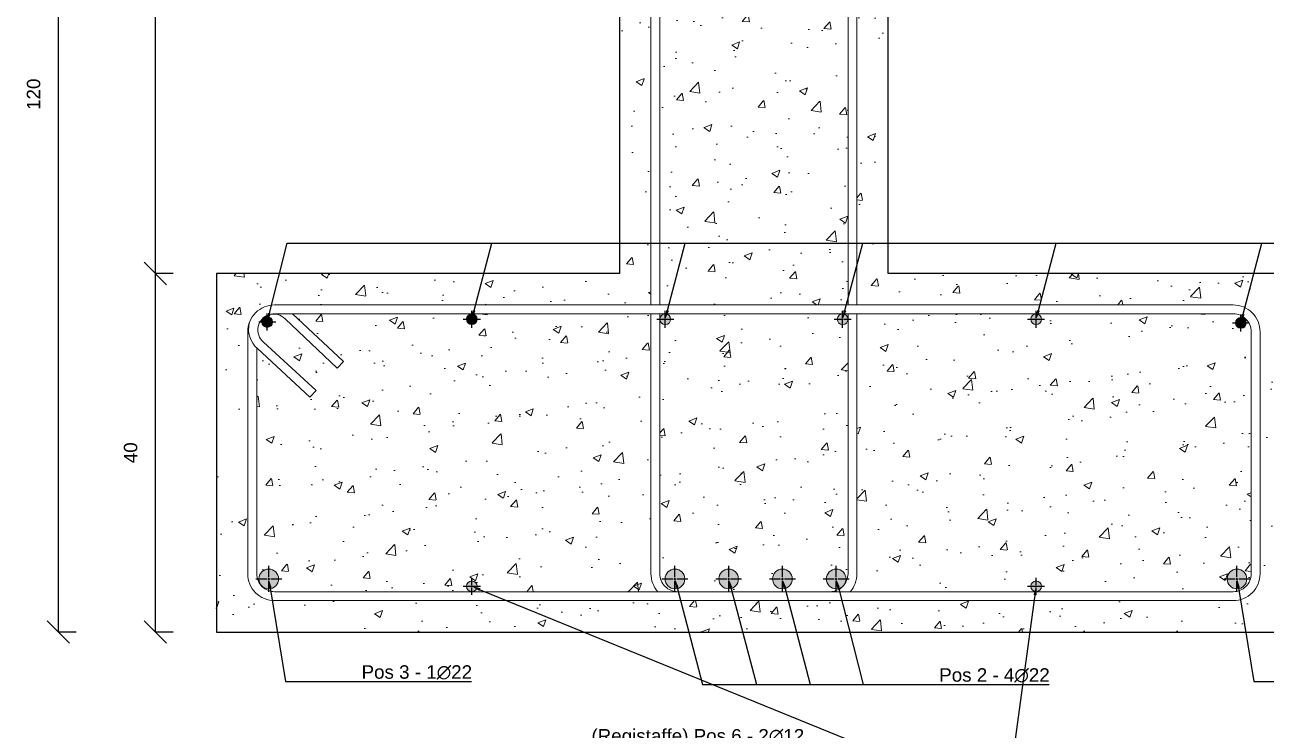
# Model space of a CAD drawing. Header units: millimetres. Extents: x -455371 to 117772, y -78417 to 116564.
# Drawn here: x -110784 to -109398, y 29829 to 30616 of the extents above; entities that cross this region are included whole.
import ezdxf
from ezdxf import colors
from ezdxf.entities.mleader import LeaderData, LeaderLine
from ezdxf.math import Vec2, Vec3

# ---------------------------------------------------------------- set-up
doc = ezdxf.new("R2010")
doc.units = ezdxf.units.MM
doc.linetypes.add('CENTER2', pattern=[28.575, 19.05, -3.175, 3.175, -3.175])
doc.layers.get('0').update_dxf_attribs({"color": 255})
for name, color, linetype, lineweight in [('armature', 5, 'Continuous', 18), ('Cls', 7, 'Continuous', 25), ('quote', 5, 'Continuous', 15), ('reggistaffe', 5, 'Continuous', 18), ('RETINO ARMATURE', 253, 'Continuous', 15), ('retino cls', 251, 'Continuous', 20), ('staffe', 10, 'Continuous', 15)]:
    doc.layers.add(name, color=color, linetype=linetype, lineweight=lineweight)
doc.styles.get("Standard").update_dxf_attribs({"font": 'arial.ttf'})
doc.dimstyles.new('scala 1 a 10', dxfattribs={"dimtxt": 15, "dimasz": 25, "dimexe": 0.183, "dimexo": 0.1, "dimgap": 20, "dimtad": 2, "dimdec": 0, "dimlfac": 0.1, "dimzin": 0, "dimdsep": 46, "dimtxsty": 'Standard', "dimblk": 'OBLIQUE', "dimcen": -25, "dimadec": 0, "dimazin": 0, "dimtfac": 1, "dimtdec": 0, "dimtofl": 0, "dimtmove": 0, "dimatfit": 3, "dimfxl": 20, "dimfxlon": 1, "dimtolj": 1, "dimtzin": 0, "dimarcsym": 0})
pattern_1 = [(50, (-23130.665, -33559.006), (91.092334, -7.969543), [9.525, -104.775]), (355, (-23130.67, -33559.01), (-17.62171, 95.52842), [7.62, -83.82029]), (100.451445, (-23123.074, -33559.67), (73.47062, 87.558876), [8.095004, -89.04512]), (46.1842, (-23130.67, -33533.61), (135.53952, -21.02116), [14.2875, -157.1625]), (96.63556, (-23119.37, -33535.36), (118.70207, 123.71306), [12.14251, -133.5678]), (351.18415, (-23130.67, -33533.6), (118.70207, 123.71306), [11.42998, -125.72987]), (21, (-23117.965, -33539.956), (75.807196, -51.1326), [9.525, -104.775]), (326, (-23117.97, -33539.96), (30.901014, 92.09398), [7.62, -83.82]), (71.451445, (-23111.65, -33544.22), (106.70821, 40.961384), [8.095004, -89.04497]), (37.5, (-23130.665, -33559.006), (1.544302, 42.277519), [0, -82.804, 0, -85.09, 0, -84.1375]), (7.5, (-23130.665, -33559.006), (33.409831, 50.090287), [0, -48.514, 0, -80.899, 0, -32.0675]), (327.5, (-23158.986, -33559.006), (67.795298, -2.864372), [0, -31.75, 0, -99.06, 0, -131.445]), (317.5, (-23171.686, -33559.006), (74.06459, 12.713246), [0, -41.275, 0, -65.786, 0, -93.345])]

# ---------------------------------------------------------------- blocks, each defined once
blk = doc.blocks.new('*U60')
at = {"layer": 'Cls', "color": 0, "linetype": 'CENTER2', "transparency": 16777216}
for p, q in [((0, 2.2), (0, 14.5)), ((-14.5, 0), (-2.2, 0)), ((2.2, 0), (14.5, 0)), ((0, -14.5), (0, -2.2))]:
    blk.add_line(p, q, dxfattribs=at)
at = {"layer": 'Cls', "color": 0, "linetype": 'Continuous', "transparency": 16777216}
for p, q in [((-1.1, 0), (1.1, 0)), ((0, -1.1), (0, 1.1))]:
    blk.add_line(p, q, dxfattribs=at)
blk = doc.blocks.new('*U61')
at = {"layer": 'Cls', "color": 0, "linetype": 'CENTER2', "transparency": 16777216}
for p, q in [((-9.5, 0), (-1.2, 0)), ((0, 1.2), (0, 9.5)), ((1.2, 0), (9.5, 0)), ((0, -9.5), (0, -1.2))]:
    blk.add_line(p, q, dxfattribs=at)
at = {"layer": 'Cls', "color": 0, "linetype": 'Continuous', "transparency": 16777216}
for p, q in [((-0.6, 0), (0.6, 0)), ((0, -0.6), (0, 0.6))]:
    blk.add_line(p, q, dxfattribs=at)
blk = doc.blocks.new('*U62')
at = {"layer": 'Cls', "color": 0, "linetype": 'CENTER2', "transparency": 16777216}
for p, q in [((0, 2.2), (0, 14.5)), ((-14.5, 0), (-2.2, 0)), ((2.2, 0), (14.5, 0)), ((0, -14.5), (0, -2.2))]:
    blk.add_line(p, q, dxfattribs=at)
at = {"layer": 'Cls', "color": 0, "linetype": 'Continuous', "transparency": 16777216}
for p, q in [((-1.1, 0), (1.1, 0)), ((0, -1.1), (0, 1.1))]:
    blk.add_line(p, q, dxfattribs=at)
blk = doc.blocks.new('*U63')
at = {"layer": 'Cls', "color": 0, "linetype": 'CENTER2', "transparency": 16777216}
for p, q in [((0, 2.2), (0, 14.5)), ((-14.5, 0), (-2.2, 0)), ((2.2, 0), (14.5, 0)), ((0, -14.5), (0, -2.2))]:
    blk.add_line(p, q, dxfattribs=at)
at = {"layer": 'Cls', "color": 0, "linetype": 'Continuous', "transparency": 16777216}
for p, q in [((-1.1, 0), (1.1, 0)), ((0, -1.1), (0, 1.1))]:
    blk.add_line(p, q, dxfattribs=at)
blk = doc.blocks.new('*U64')
at = {"layer": 'Cls', "color": 0, "linetype": 'CENTER2', "transparency": 16777216}
for p, q in [((0, 2.2), (0, 14.5)), ((-14.5, 0), (-2.2, 0)), ((2.2, 0), (14.5, 0)), ((0, -14.5), (0, -2.2))]:
    blk.add_line(p, q, dxfattribs=at)
at = {"layer": 'Cls', "color": 0, "linetype": 'Continuous', "transparency": 16777216}
for p, q in [((-1.1, 0), (1.1, 0)), ((0, -1.1), (0, 1.1))]:
    blk.add_line(p, q, dxfattribs=at)
blk = doc.blocks.new('*U65')
at = {"layer": 'Cls', "color": 0, "linetype": 'CENTER2', "transparency": 16777216}
for p, q in [((0, 2.2), (0, 14.5)), ((-14.5, 0), (-2.2, 0)), ((2.2, 0), (14.5, 0)), ((0, -14.5), (0, -2.2))]:
    blk.add_line(p, q, dxfattribs=at)
at = {"layer": 'Cls', "color": 0, "linetype": 'Continuous', "transparency": 16777216}
for p, q in [((-1.1, 0), (1.1, 0)), ((0, -1.1), (0, 1.1))]:
    blk.add_line(p, q, dxfattribs=at)
blk = doc.blocks.new('*U66')
at = {"layer": 'Cls', "color": 0, "linetype": 'CENTER2', "transparency": 16777216}
for p, q in [((0, 2.2), (0, 14.5)), ((-14.5, 0), (-2.2, 0)), ((2.2, 0), (14.5, 0)), ((0, -14.5), (0, -2.2))]:
    blk.add_line(p, q, dxfattribs=at)
at = {"layer": 'Cls', "color": 0, "linetype": 'Continuous', "transparency": 16777216}
for p, q in [((-1.1, 0), (1.1, 0)), ((0, -1.1), (0, 1.1))]:
    blk.add_line(p, q, dxfattribs=at)
blk = doc.blocks.new('*U67')
at = {"layer": 'Cls', "color": 0, "linetype": 'CENTER2', "transparency": 16777216}
for p, q in [((-9.5, 0), (-1.2, 0)), ((0, 1.2), (0, 9.5)), ((1.2, 0), (9.5, 0)), ((0, -9.5), (0, -1.2))]:
    blk.add_line(p, q, dxfattribs=at)
at = {"layer": 'Cls', "color": 0, "linetype": 'Continuous', "transparency": 16777216}
for p, q in [((-0.6, 0), (0.6, 0)), ((0, -0.6), (0, 0.6))]:
    blk.add_line(p, q, dxfattribs=at)
blk = doc.blocks.new('*U68')
at = {"layer": 'Cls', "color": 0, "linetype": 'CENTER2', "transparency": 16777216}
for p, q in [((-9.5, 0), (-1.2, 0)), ((0, 1.2), (0, 9.5)), ((1.2, 0), (9.5, 0)), ((0, -9.5), (0, -1.2))]:
    blk.add_line(p, q, dxfattribs=at)
at = {"layer": 'Cls', "color": 0, "linetype": 'Continuous', "transparency": 16777216}
for p, q in [((-0.6, 0), (0.6, 0)), ((0, -0.6), (0, 0.6))]:
    blk.add_line(p, q, dxfattribs=at)
blk = doc.blocks.new('*U69')
at = {"layer": 'Cls', "color": 0, "linetype": 'CENTER2', "transparency": 16777216}
for p, q in [((-9.5, 0), (-1.2, 0)), ((0, 1.2), (0, 9.5)), ((1.2, 0), (9.5, 0)), ((0, -9.5), (0, -1.2))]:
    blk.add_line(p, q, dxfattribs=at)
at = {"layer": 'Cls', "color": 0, "linetype": 'Continuous', "transparency": 16777216}
for p, q in [((-0.6, 0), (0.6, 0)), ((0, -0.6), (0, 0.6))]:
    blk.add_line(p, q, dxfattribs=at)
blk = doc.blocks.new('*U70')
at = {"layer": 'Cls', "color": 0, "linetype": 'CENTER2', "transparency": 16777216}
for p, q in [((-9.5, 0), (-1.2, 0)), ((0, 1.2), (0, 9.5)), ((1.2, 0), (9.5, 0)), ((0, -9.5), (0, -1.2))]:
    blk.add_line(p, q, dxfattribs=at)
at = {"layer": 'Cls', "color": 0, "linetype": 'Continuous', "transparency": 16777216}
for p, q in [((-0.6, 0), (0.6, 0)), ((0, -0.6), (0, 0.6))]:
    blk.add_line(p, q, dxfattribs=at)
blk = doc.blocks.new('*U71')
at = {"layer": 'Cls', "color": 0, "linetype": 'CENTER2', "transparency": 16777216}
for p, q in [((-9.5, 0), (-1.2, 0)), ((0, 1.2), (0, 9.5)), ((1.2, 0), (9.5, 0)), ((0, -9.5), (0, -1.2))]:
    blk.add_line(p, q, dxfattribs=at)
at = {"layer": 'Cls', "color": 0, "linetype": 'Continuous', "transparency": 16777216}
for p, q in [((-0.6, 0), (0.6, 0)), ((0, -0.6), (0, 0.6))]:
    blk.add_line(p, q, dxfattribs=at)
blk = doc.blocks.new('*U72')
at = {"layer": 'Cls', "color": 0, "linetype": 'CENTER2', "transparency": 16777216}
for p, q in [((-9.5, 0), (-1.2, 0)), ((0, 1.2), (0, 9.5)), ((1.2, 0), (9.5, 0)), ((0, -9.5), (0, -1.2))]:
    blk.add_line(p, q, dxfattribs=at)
at = {"layer": 'Cls', "color": 0, "linetype": 'Continuous', "transparency": 16777216}
for p, q in [((-0.6, 0), (0.6, 0)), ((0, -0.6), (0, 0.6))]:
    blk.add_line(p, q, dxfattribs=at)
blk = doc.blocks.new('*U73')
at = {"layer": 'Cls', "color": 0, "linetype": 'CENTER2', "transparency": 16777216}
for p, q in [((-9.5, 0), (-1.2, 0)), ((0, 1.2), (0, 9.5)), ((1.2, 0), (9.5, 0)), ((0, -9.5), (0, -1.2))]:
    blk.add_line(p, q, dxfattribs=at)
at = {"layer": 'Cls', "color": 0, "linetype": 'Continuous', "transparency": 16777216}
for p, q in [((-0.6, 0), (0.6, 0)), ((0, -0.6), (0, 0.6))]:
    blk.add_line(p, q, dxfattribs=at)
blk = doc.blocks.new('_Oblique')
at = {"color": 0, "linetype": 'ByBlock', "lineweight": -2}
blk.add_line((-0.5, -0.5), (0.5, 0.5), dxfattribs=at)
blk = doc.blocks.new('*D110')
at = {"layer": 'Defpoints', "color": 0, "transparency": 16777216}
for p in [(-110638.2, 30338.4), (-110570.1, 30338.4), (-110570.1, 29938.4)]:
    blk.add_point(p, dxfattribs=at)
at = {"layer": 'quote', "color": 0, "lineweight": -2, "transparency": 16777216}
for p, q in [((-110618.2, 30338.4), (-110638.3, 30338.4)), ((-110638.2, 29938.4), (-110638.2, 30338.4)), ((-110618.2, 29938.4), (-110638.3, 29938.4))]:
    blk.add_line(p, q, dxfattribs=at)
at = {"layer": 'quote', "color": 0, "lineweight": -2, "transparency": 16777216, "xscale": 25, "yscale": 25, "zscale": 25}
for p, rotation in [((-110638.2, 30338.4), 90), ((-110638.2, 29938.4), 270)]:
    blk.add_blockref('_Oblique', p, dxfattribs=dict(at, rotation=rotation))
at = {"layer": 'quote', "color": 0, "transparency": 16777216, "insert": (-110665.8, 30138.4), "char_height": 15, "attachment_point": 5, "rotation": 90}
blk.add_mtext('\\A1;40', dxfattribs=at)
blk = doc.blocks.new('*D111')
at = {"layer": 'Defpoints', "color": 0, "transparency": 16777216}
for p in [(-110638.2, 31138.4), (-110120.1, 31138.4), (-110570.1, 30338.4)]:
    blk.add_point(p, dxfattribs=at)
at = {"layer": 'quote', "color": 0, "lineweight": -2, "transparency": 16777216}
for p, q in [((-110618.2, 31138.4), (-110638.3, 31138.4)), ((-110638.2, 30338.4), (-110638.2, 31138.4)), ((-110618.2, 30338.4), (-110638.3, 30338.4))]:
    blk.add_line(p, q, dxfattribs=at)
at = {"layer": 'quote', "color": 0, "lineweight": -2, "transparency": 16777216, "xscale": 25, "yscale": 25, "zscale": 25}
for p, rotation in [((-110638.2, 31138.4), 90), ((-110638.2, 30338.4), 270)]:
    blk.add_blockref('_Oblique', p, dxfattribs=dict(at, rotation=rotation))
at = {"layer": 'quote', "color": 0, "transparency": 16777216, "insert": (-110665.8, 30738.4), "char_height": 15, "attachment_point": 5, "rotation": 90}
blk.add_mtext('\\A1;80', dxfattribs=at)
blk = doc.blocks.new('*D112')
at = {"layer": 'Defpoints', "color": 0, "transparency": 16777216}
for p in [(-110746.5, 31138.4), (-110120.1, 31138.4), (-110570.1, 29938.4)]:
    blk.add_point(p, dxfattribs=at)
at = {"layer": 'quote', "color": 0, "lineweight": -2, "transparency": 16777216}
for p, q in [((-110726.5, 31138.4), (-110746.6, 31138.4)), ((-110746.5, 29938.4), (-110746.5, 31138.4)), ((-110726.5, 29938.4), (-110746.6, 29938.4))]:
    blk.add_line(p, q, dxfattribs=at)
at = {"layer": 'quote', "color": 0, "lineweight": -2, "transparency": 16777216, "xscale": 25, "yscale": 25, "zscale": 25}
for p, rotation in [((-110746.5, 31138.4), 90), ((-110746.5, 29938.4), 270)]:
    blk.add_blockref('_Oblique', p, dxfattribs=dict(at, rotation=rotation))
at = {"layer": 'quote', "color": 0, "transparency": 16777216, "insert": (-110774.1, 30538.4), "char_height": 15, "attachment_point": 5, "rotation": 90}
blk.add_mtext('\\A1;120', dxfattribs=at)
blk = doc.blocks.new('*D113')
at = {"layer": 'Defpoints', "color": 0, "transparency": 16777216}
for p in [(-110570.1, 29938.4), (-109370.1, 29938.4), (-109370.1, 29634.2)]:
    blk.add_point(p, dxfattribs=at)
at = {"layer": 'quote', "color": 0, "lineweight": -2, "transparency": 16777216}
for p, q in [((-110570.1, 29654.2), (-110570.1, 29634.1)), ((-109370.1, 29654.2), (-109370.1, 29634.1)), ((-110570.1, 29634.2), (-109370.1, 29634.2))]:
    blk.add_line(p, q, dxfattribs=at)
at = {"layer": 'quote', "color": 0, "lineweight": -2, "transparency": 16777216, "xscale": 25, "yscale": 25, "zscale": 25, "rotation": 180}
blk.add_blockref('_Oblique', (-110570.1, 29634.2), dxfattribs=at)
at = {"layer": 'quote', "color": 0, "lineweight": -2, "transparency": 16777216, "xscale": 25, "yscale": 25, "zscale": 25}
blk.add_blockref('_Oblique', (-109370.1, 29634.2), dxfattribs=at)
at = {"layer": 'quote', "color": 0, "transparency": 16777216, "insert": (-109970.1, 29606.6), "char_height": 15, "attachment_point": 5}
blk.add_mtext('\\A1;120', dxfattribs=at)
blk = doc.blocks.new('*D114')
at = {"layer": 'Defpoints', "color": 0, "transparency": 16777216}
for p in [(-110120.1, 30338.4), (-110570.1, 29938.4), (-110120.1, 29747.6)]:
    blk.add_point(p, dxfattribs=at)
at = {"layer": 'quote', "color": 0, "lineweight": -2, "transparency": 16777216}
for p, q in [((-110570.1, 29767.6), (-110570.1, 29747.4)), ((-110120.1, 29767.6), (-110120.1, 29747.4)), ((-110570.1, 29747.6), (-110120.1, 29747.6))]:
    blk.add_line(p, q, dxfattribs=at)
at = {"layer": 'quote', "color": 0, "lineweight": -2, "transparency": 16777216, "xscale": 25, "yscale": 25, "zscale": 25, "rotation": 180}
blk.add_blockref('_Oblique', (-110570.1, 29747.6), dxfattribs=at)
at = {"layer": 'quote', "color": 0, "lineweight": -2, "transparency": 16777216, "xscale": 25, "yscale": 25, "zscale": 25}
blk.add_blockref('_Oblique', (-110120.1, 29747.6), dxfattribs=at)
at = {"layer": 'quote', "color": 0, "transparency": 16777216, "insert": (-110345.1, 29720), "char_height": 15, "attachment_point": 5}
blk.add_mtext('\\A1;45', dxfattribs=at)
blk = doc.blocks.new('*D115')
at = {"layer": 'Defpoints', "color": 0, "transparency": 16777216}
for p in [(-110120.1, 30338.4), (-109820.1, 30338.4), (-109820.1, 29747.6)]:
    blk.add_point(p, dxfattribs=at)
at = {"layer": 'quote', "color": 0, "lineweight": -2, "transparency": 16777216}
for p, q in [((-110120.1, 29767.6), (-110120.1, 29747.4)), ((-109820.1, 29767.6), (-109820.1, 29747.4)), ((-110120.1, 29747.6), (-109820.1, 29747.6))]:
    blk.add_line(p, q, dxfattribs=at)
at = {"layer": 'quote', "color": 0, "lineweight": -2, "transparency": 16777216, "xscale": 25, "yscale": 25, "zscale": 25, "rotation": 180}
blk.add_blockref('_Oblique', (-110120.1, 29747.6), dxfattribs=at)
at = {"layer": 'quote', "color": 0, "lineweight": -2, "transparency": 16777216, "xscale": 25, "yscale": 25, "zscale": 25}
blk.add_blockref('_Oblique', (-109820.1, 29747.6), dxfattribs=at)
at = {"layer": 'quote', "color": 0, "transparency": 16777216, "insert": (-109970.1, 29720), "char_height": 15, "attachment_point": 5}
blk.add_mtext('\\A1;30', dxfattribs=at)
blk = doc.blocks.new('*D116')
at = {"layer": 'Defpoints', "color": 0, "transparency": 16777216}
for p in [(-109820.1, 30338.4), (-109370.1, 30338.4), (-109370.1, 29747.6)]:
    blk.add_point(p, dxfattribs=at)
at = {"layer": 'quote', "color": 0, "lineweight": -2, "transparency": 16777216}
for p, q in [((-109820.1, 29767.6), (-109820.1, 29747.4)), ((-109370.1, 29767.6), (-109370.1, 29747.4)), ((-109820.1, 29747.6), (-109370.1, 29747.6))]:
    blk.add_line(p, q, dxfattribs=at)
at = {"layer": 'quote', "color": 0, "lineweight": -2, "transparency": 16777216, "xscale": 25, "yscale": 25, "zscale": 25, "rotation": 180}
blk.add_blockref('_Oblique', (-109820.1, 29747.6), dxfattribs=at)
at = {"layer": 'quote', "color": 0, "lineweight": -2, "transparency": 16777216, "xscale": 25, "yscale": 25, "zscale": 25}
blk.add_blockref('_Oblique', (-109370.1, 29747.6), dxfattribs=at)
at = {"layer": 'quote', "color": 0, "transparency": 16777216, "insert": (-109595.1, 29720), "char_height": 15, "attachment_point": 5}
blk.add_mtext('\\A1;45', dxfattribs=at)

msp = doc.modelspace()

# ---------------------------------------------------------------- hatches: boundary and pattern name
at = {"layer": 'RETINO ARMATURE'}
h = msp.add_hatch(color=256, dxfattribs=at)
h.dxf.hatch_style = 1
h.paths.add_polyline_path([(-110507.4, 30284.3, 1), (-110519.4, 30284.3, 1)])
h = msp.add_hatch(color=256, dxfattribs=at)
h.dxf.hatch_style = 1
h.paths.add_polyline_path([(-110279, 30287.4, 1), (-110291, 30287.4, 1)])
h = msp.add_hatch(color=256, dxfattribs=at)
h.dxf.hatch_style = 1
h.paths.add_polyline_path([(-110063.1, 30287.4, 1), (-110075.1, 30287.4, 1)])
h.paths.add_polyline_path([(-109865.1, 30287.4, 1), (-109877.1, 30287.4, 1)])
h.paths.add_polyline_path([(-109649.1, 30287.4, 1), (-109661.1, 30287.4, 1)])
h = msp.add_hatch(color=256, dxfattribs=at)
h.dxf.hatch_style = 1
h.paths.add_polyline_path([(-109432.5, 30283.3, 1), (-109420.5, 30283.3, 1)])
h = msp.add_hatch(color=256, dxfattribs=at)
h.dxf.hatch_style = 1
h.paths.add_polyline_path([(-110500.7, 29997.6, 1), (-110522.7, 29997.6, 1)])
h.paths.add_polyline_path([(-110291, 29989.4, 1), (-110279, 29989.4, 1)])
h.paths.add_polyline_path([(-110069.3, 29997.6, 1), (-110047.3, 29997.6, 1)])
h = msp.add_hatch(color=256, dxfattribs=at)
h.dxf.hatch_style = 1
h.paths.add_polyline_path([(-110009.3, 29997.6, 1), (-109987.3, 29997.6, 1)])
h.paths.add_polyline_path([(-109949.3, 29997.6, 1), (-109927.3, 29997.6, 1)])
h.paths.add_polyline_path([(-109889.3, 29997.6, 1), (-109867.3, 29997.6, 1)])
h = msp.add_hatch(color=256, dxfattribs=at)
h.dxf.hatch_style = 1
h.paths.add_polyline_path([(-109661.1, 29989.4, 1), (-109649.1, 29989.4, 1)])
h.paths.add_polyline_path([(-109441.9, 29997.6, 1), (-109419.9, 29997.6, 1)])
at = {"layer": 'retino cls'}
h = msp.add_hatch(dxfattribs=at)
h.set_pattern_fill('AR-CONC', color=256, scale=0.5)
h.set_pattern_definition(pattern_1)
h.paths.add_polyline_path([(-110120.1, 30338.4), (-110570.1, 30338.4), (-110570.1, 29938.4), (-109370.1, 29938.4), (-109370.1, 30338.4), (-109820.1, 30338.4), (-109820.1, 31138.4), (-110120.1, 31138.4)])
h.paths.add_polyline_path([(-110085.1, 30303.4), (-110085.1, 31073.4, -0.414214), (-110055.1, 31103.4), (-109885.1, 31103.4, -0.414214), (-109855.1, 31073.4), (-109855.1, 30303.4), (-109435.1, 30303.4, -0.414214), (-109405.1, 30273.4), (-109405.1, 30003.4, -0.414214), (-109435.1, 29973.4), (-110505.1, 29973.4, -0.414214), (-110535.1, 30003.4), (-110535.1, 30273.4, -0.414214), (-110505.1, 30303.4)], flags=16)
h.paths.add_polyline_path([(-109435.1, 30293.4, -0.414214), (-109415.1, 30273.4), (-109415.1, 30003.4, -0.414214), (-109435.1, 29983.4), (-110505.1, 29983.4, -0.414214), (-110525.1, 30003.4), (-110525.1, 30255.2, -0.267326), (-110533.4, 30283.2, -0.985568), (-110494.2, 30293.4)], flags=0)
h.paths.add_polyline_path([(-109902.5, 31091.8, -0.020645), (-109900.6, 31093.4), (-109900.8, 31093.4)], flags=0)
h.paths.add_polyline_path([(-109889.3, 29997.6, 1), (-109867.3, 29997.6, 1)], flags=0)
h.paths.add_polyline_path([(-110522.7, 29997.6, -1), (-110500.7, 29997.6, -1)], flags=0)
h = msp.add_hatch(dxfattribs=at)
h.set_pattern_fill('AR-CONC', color=256, scale=0.5)
h.set_pattern_definition(pattern_1)
h.paths.add_polyline_path([(-109865.1, 31051.1), (-109923.2, 30997.3), (-109930.1, 31004.6), (-109871.5, 31058.8, 0.401244), (-109870, 31086.4, -0.179075), (-109867.3, 31079.3, -1), (-109889.3, 31079.3, -0.37105), (-109880, 31090.2, 0.208996), (-109896, 31084.2), (-109953.8, 31029.8), (-109960.7, 31037.1), (-109930.8, 31071.3, -0.657235), (-109949.3, 31079.3, -0.414214), (-109938.3, 31090.3), (-109998, 31090.3, -0.406304), (-109987.3, 31079.3, -1), (-110009.3, 31079.3, -0.414214), (-109998.3, 31090.3), (-110055.1, 31093.4, 0.414214), (-110075.1, 31073.4), (-110075.1, 30688.4, -1), (-110063.1, 30688.4, -1), (-110075.1, 30688.4), (-110075.1, 30303.4), (-109865.1, 30303.4), (-109865.1, 30688.4, -1), (-109877.1, 30688.4, -1), (-109865.1, 30688.4)])
h.paths.add_polyline_path([(-110069.3, 31079.3, -1), (-110047.3, 31079.3, -1)], flags=16)
h.paths.add_polyline_path([(-109415.1, 30273.4, 0.211474), (-109422.6, 30287.8, -0.216872), (-109420.5, 30283.3, -1), (-109432.5, 30283.3, -0.835504), (-109421.9, 30288.5, 0.181076), (-109435.1, 30293.4), (-109655.1, 30293.4, -0.414214), (-109649.1, 30287.4, -1), (-109661.1, 30287.4, -0.414214), (-109655.1, 30293.4), (-109855.1, 30293.4), (-109855.1, 30003.4, -0.184483), (-109862.7, 29983.4), (-109655.1, 29983.4, -0.414214), (-109661.1, 29989.4, -1), (-109649.1, 29989.4, -0.414214), (-109655.1, 29983.4), (-109435.1, 29983.4, 0.414214), (-109415.1, 30003.4)])
h.paths.add_polyline_path([(-109419.9, 29997.6, -1), (-109441.9, 29997.6, -1)], flags=16)
h = msp.add_hatch(dxfattribs=at)
h.set_pattern_fill('AR-CONC', color=256, scale=0.5)
h.set_pattern_definition(pattern_1)
h.paths.add_polyline_path([(-110085.1, 30293.4), (-110285, 30293.4, -0.414214), (-110279, 30287.4, -1), (-110291, 30287.4, -0.414214), (-110285, 30293.4), (-110485, 30293.4), (-110428.4, 30240.2), (-110435.2, 30232.9), (-110494.9, 30289.1, 0.35533), (-110517.2, 30288.9, -0.632576), (-110507.4, 30284.3, -1.446675), (-110517.5, 30289.2, 0.472589), (-110517.5, 30261.9), (-110458.9, 30207.7), (-110465.8, 30200.4), (-110525.1, 30255.2), (-110525.1, 30003.4, 0.181319), (-110520, 29990.4, -0.182032), (-110522.7, 29997.6, -1), (-110500.7, 29997.6, -0.705691), (-110520.1, 29990.3, 0.215903), (-110505.1, 29983.4), (-110285, 29983.4, -0.414214), (-110291, 29989.4, -1), (-110279, 29989.4, -0.414214), (-110285, 29983.4), (-110077.4, 29983.4, -0.184483), (-110085.1, 30003.4)])
h = msp.add_hatch(dxfattribs=at)
h.set_pattern_fill('AR-CONC', color=256, scale=0.5)
h.set_pattern_definition(pattern_1)
h.paths.add_polyline_path([(-109865.1, 30287.4, -1), (-109877.1, 30287.4, -0.414214), (-109871.1, 30293.4), (-110069.1, 30293.4, -0.414214), (-110063.1, 30287.4, -1), (-110075.1, 30287.4), (-110075.1, 30003.4, 0.414214), (-110055.1, 29983.4), (-109885.1, 29983.4, 0.216903), (-109870, 29990.4, -0.694164), (-109889.3, 29997.6, -1), (-109867.3, 29997.6, -0.181315), (-109870, 29990.3, 0.180523), (-109865.1, 30003.4)])
h.paths.add_polyline_path([(-109927.3, 29997.6, -1), (-109949.3, 29997.6, -1)], flags=16)
h.paths.add_polyline_path([(-109987.3, 29997.6, -1), (-110009.3, 29997.6, -1)], flags=16)
h.paths.add_polyline_path([(-110047.3, 29997.6, -1), (-110069.3, 29997.6, -1)], flags=16)

# ---------------------------------------------------------------- linework, layer by layer
at = {"layer": 'armature'}
for centre in [(-110511.7, 29997.6), (-110058.3, 29997.6), (-109998.3, 29997.6), (-109938.3, 29997.6), (-109878.3, 29997.6), (-109430.9, 29997.6)]:
    msp.add_circle(centre, 11, dxfattribs=at)
at = {"layer": 'Cls'}
msp.add_lwpolyline([(-110120.1, 31138.4), (-110120.1, 30338.4), (-110570.1, 30338.4), (-110570.1, 29938.4), (-109370.1, 29938.4), (-109370.1, 30338.4), (-109820.1, 30338.4), (-109820.1, 31138.4), (-110120.1, 31138.4)], dxfattribs=at)
at = {"layer": 'reggistaffe'}
for centre in [(-110513.4, 30284.3), (-110285, 30287.4), (-110069.1, 30287.4), (-109871.1, 30287.4), (-109655.1, 30287.4), (-109426.5, 30283.3), (-110285, 29989.4), (-109655.1, 29989.4)]:
    msp.add_circle(centre, 6, dxfattribs=at)
at = {"layer": 'staffe'}
for points in [[(-109855.1, 30303.4), (-109855.1, 31073.4, 0.414214), (-109885.1, 31103.4), (-110055.1, 31103.4, 0.414214), (-110085.1, 31073.4), (-110085.1, 30303.4)], [(-109865.1, 31073.4, 0.414214), (-109885.1, 31093.4), (-110055.1, 31093.4, 0.414214), (-110075.1, 31073.4), (-110075.1, 30303.4)], [(-110493.5, 30287.7, 1.061723), (-110517.5, 30261.9), (-110458.9, 30207.7), (-110465.8, 30200.4), (-110524.3, 30254.6, -0.276406), (-110533.4, 30283.2)], [(-110525.1, 30255.2), (-110525.1, 30003.4, 0.414214), (-110505.1, 29983.4), (-109435.1, 29983.4, 0.414214), (-109415.1, 30003.4), (-109415.1, 30273.4, 0.414214), (-109435.1, 30293.4), (-110505.1, 30293.4, 0.198912), (-110519.2, 30287.6, 0.198912)], [(-110493.5, 30287.7, -0.320302), (-110493.5, 30287.7), (-110435.2, 30232.9), (-110428.4, 30240.2), (-110485, 30293.4, 0.026855), (-110485, 30293.4)], [(-110085.1, 30293.4), (-110085.1, 30003.4, 0.184483), (-110077.4, 29983.4, 0.184483)], [(-110075.1, 30293.4), (-110075.1, 30003.4, 0.414214), (-110055.1, 29983.4), (-109885.1, 29983.4, 0.414214), (-109865.1, 30003.4), (-109865.1, 30293.4)], [(-109862.7, 29983.4, 0.184483), (-109855.1, 30003.4), (-109855.1, 30293.4)]]:
    msp.add_lwpolyline(points, format="xyb", dxfattribs=at)
for points in [[(-109865.1, 30303.4), (-109865.1, 31051.1)], [(-110055.1, 29973.4), (-109885.1, 29973.4)]]:
    msp.add_lwpolyline(points, dxfattribs=at)
msp.add_lwpolyline([(-110505.1, 30303.4, 0.414214), (-110535.1, 30273.4), (-110535.1, 30003.4, 0.414214), (-110505.1, 29973.4), (-109435.1, 29973.4, 0.414214), (-109405.1, 30003.4), (-109405.1, 30273.4, 0.414214), (-109435.1, 30303.4)], format="xyb", close=True, dxfattribs=at)

# ---------------------------------------------------------------- block references
at = {"layer": 'Cls', "linetype": 'CENTER2'}
for name, p in [('*U73', (-110513.4, 30284.3)), ('*U72', (-110285, 30287.4)), ('*U71', (-110069.1, 30287.4)), ('*U70', (-109871.1, 30287.4)), ('*U69', (-109655.1, 30287.4)), ('*U68', (-109426.5, 30283.3)), ('*U60', (-110511.7, 29997.6)), ('*U61', (-110285, 29989.4)), ('*U62', (-110058.3, 29997.6)), ('*U63', (-109998.3, 29997.6)), ('*U64', (-109938.3, 29997.6)), ('*U65', (-109878.3, 29997.6)), ('*U67', (-109655.1, 29989.4)), ('*U66', (-109430.9, 29997.6))]:
    msp.add_blockref(name, p, dxfattribs=at)

# ---------------------------------------------------------------- dimensions: what is measured, and where the dimension line sits
at = {"layer": 'quote'}
dim = msp.add_linear_dim(base=(-110746.5, 31138.4), p1=(-110570.1, 29938.4), p2=(-110120.1, 31138.4), angle=90, dimstyle='scala 1 a 10', dxfattribs=at)
dim.commit()
dim.dimension.update_dxf_attribs({"geometry": '*D112', "text_midpoint": (-110774.1, 30538.4)})
dim = msp.add_linear_dim(base=(-110638.2, 31138.4), p1=(-110570.1, 30338.4), p2=(-110120.1, 31138.4), angle=270, dimstyle='scala 1 a 10', override={"dimtmove": 1}, dxfattribs=at)
dim.commit()
dim.dimension.update_dxf_attribs({"geometry": '*D111', "text_midpoint": (-110665.8, 30738.4)})
dim = msp.add_aligned_dim(p1=(-110570.1, 29938.4), p2=(-110570.1, 30338.4), distance=68.1, dimstyle='scala 1 a 10', dxfattribs=at)
dim.commit()
dim.dimension.update_dxf_attribs({"geometry": '*D110', "text_midpoint": (-110665.8, 30138.4)})
for base, p2, picture, middle in [((-110120.1, 29747.6), (-110120.1, 30338.4), '*D114', (-110345.1, 29720)), ((-109370.1, 29634.2), (-109370.1, 29938.4), '*D113', (-109970.1, 29606.6))]:
    dim = msp.add_linear_dim(base=base, p1=(-110570.1, 29938.4), p2=p2, dimstyle='scala 1 a 10', dxfattribs=at)
    dim.commit()
    dim.dimension.update_dxf_attribs({"geometry": picture, "text_midpoint": middle})
for base, p1, p2, picture, middle in [((-109820.1, 29747.6), (-110120.1, 30338.4), (-109820.1, 30338.4), '*D115', (-109970.1, 29720)), ((-109370.1, 29747.6), (-109820.1, 30338.4), (-109370.1, 30338.4), '*D116', (-109595.1, 29720))]:
    dim = msp.add_linear_dim(base=base, p1=p1, p2=p2, dimstyle='scala 1 a 10', override={"dimtmove": 1}, dxfattribs=at)
    dim.commit()
    dim.dimension.update_dxf_attribs({"geometry": picture, "text_midpoint": middle})

# ---------------------------------------------------------------- leaders
ml = msp.add_multileader_mtext('Standard', dxfattribs=at)
ml.set_content('(Registaffa) Pos 5 - 6∅12  ', color=256)
ml.set_leader_properties()
ml.build(insert=Vec2(0, 0))
ml.multileader.update_dxf_attribs({"text_left_attachment_type": 6, "text_right_attachment_type": 6, "dogleg_length": 20, "arrow_head_size": 10})
ctx = ml.context
ctx.base_point, ctx.char_height, ctx.arrow_head_size, ctx.landing_gap_size, ctx.plane_origin = Vec3(-109368.2, 30372.4), 15, 10, 50, Vec3(-109426.5, 30283.3)
ctx.left_attachment, ctx.right_attachment = 6, 6
notes = []
notes.append((ctx, [(0, (1, 1, 0), (-109403.1, 30372.4), (1, 0), 34.8, [(0, [(-109426.5, 30283.3)], 0, [])])]))
ctx.mtext.insert, ctx.mtext.flow_direction = Vec3(-109318.2, 30391.8), 5
ml = msp.add_multileader_mtext('Standard', dxfattribs=at)
ml.set_content('')
ml.set_leader_properties()
ml.build(insert=Vec2(0, 0))
ml.multileader.update_dxf_attribs({"text_left_attachment_type": 6, "text_right_attachment_type": 6, "dogleg_length": 20, "arrow_head_size": 10})
ctx = ml.context
ctx.base_point, ctx.char_height, ctx.arrow_head_size, ctx.landing_gap_size, ctx.plane_origin = Vec3(-110262.7, 30372.4), 10, 10, 100, Vec3(-110513.4, 30284.3)
ctx.left_attachment, ctx.right_attachment = 6, 6
notes.append((ctx, [(0, (1, 1, 0), (-110491.1, 30372.4), (1, 0), 228.4, [(0, [(-110513.4, 30284.3)], 0, [])])]))
ctx.mtext, ml.multileader.dxf.content_type = None, 0
ml = msp.add_multileader_mtext('Standard', dxfattribs=at)
ml.set_content('')
ml.set_leader_properties()
ml.build(insert=Vec2(0, 0))
ml.multileader.update_dxf_attribs({"text_left_attachment_type": 6, "text_right_attachment_type": 6, "dogleg_length": 20, "arrow_head_size": 10})
ctx = ml.context
ctx.base_point, ctx.char_height, ctx.arrow_head_size, ctx.landing_gap_size, ctx.plane_origin = Vec3(-110046.7, 30372.4), 10, 10, 100, Vec3(-110285, 30287.4)
ctx.left_attachment, ctx.right_attachment = 6, 6
notes.append((ctx, [(0, (1, 1, 0), (-110262.7, 30372.4), (1, 0), 216, [(0, [(-110285, 30287.4)], 0, [])])]))
ctx.mtext, ml.multileader.dxf.content_type = None, 0
ml = msp.add_multileader_mtext('Standard', dxfattribs=at)
ml.set_content('')
ml.set_leader_properties()
ml.build(insert=Vec2(0, 0))
ml.multileader.update_dxf_attribs({"text_left_attachment_type": 6, "text_right_attachment_type": 6, "dogleg_length": 20, "arrow_head_size": 10})
ctx = ml.context
ctx.base_point, ctx.char_height, ctx.arrow_head_size, ctx.landing_gap_size, ctx.plane_origin = Vec3(-109848.7, 30372.4), 10, 10, 100, Vec3(-110069.1, 30287.4)
ctx.left_attachment, ctx.right_attachment = 6, 6
notes.append((ctx, [(0, (1, 1, 0), (-110046.7, 30372.4), (1, 0), 198, [(0, [(-110069.1, 30287.4)], 0, [])])]))
ctx.mtext, ml.multileader.dxf.content_type = None, 0
ml = msp.add_multileader_mtext('Standard', dxfattribs=at)
ml.set_content('')
ml.set_leader_properties()
ml.build(insert=Vec2(0, 0))
ml.multileader.update_dxf_attribs({"text_left_attachment_type": 6, "text_right_attachment_type": 6, "dogleg_length": 20, "arrow_head_size": 10})
ctx = ml.context
ctx.base_point, ctx.char_height, ctx.arrow_head_size, ctx.landing_gap_size, ctx.plane_origin = Vec3(-109632.8, 30372.4), 10, 10, 100, Vec3(-109871.1, 30287.4)
ctx.left_attachment, ctx.right_attachment = 6, 6
notes.append((ctx, [(0, (1, 1, 0), (-109848.7, 30372.4), (1, 0), 216, [(0, [(-109871.1, 30287.4)], 0, [])])]))
ctx.mtext, ml.multileader.dxf.content_type = None, 0
ml = msp.add_multileader_mtext('Standard', dxfattribs=at)
ml.set_content('')
ml.set_leader_properties()
ml.build(insert=Vec2(0, 0))
ml.multileader.update_dxf_attribs({"text_left_attachment_type": 6, "text_right_attachment_type": 6, "dogleg_length": 20, "arrow_head_size": 10})
ctx = ml.context
ctx.base_point, ctx.char_height, ctx.arrow_head_size, ctx.landing_gap_size, ctx.plane_origin = Vec3(-109403.1, 30372.4), 10, 10, 100, Vec3(-109655.1, 30287.4)
ctx.left_attachment, ctx.right_attachment = 6, 6
notes.append((ctx, [(0, (1, 1, 0), (-109632.8, 30372.4), (1, 0), 229.7, [(0, [(-109655.1, 30287.4)], 0, [])])]))
ctx.mtext, ml.multileader.dxf.content_type = None, 0
ml = msp.add_multileader_mtext('Standard', dxfattribs=at)
ml.set_content('Pos 3 - 1∅22', color=256)
ml.set_leader_properties()
ml.build(insert=Vec2(0, 0))
ml.multileader.update_dxf_attribs({"text_left_attachment_type": 6, "text_right_attachment_type": 6, "dogleg_length": 20, "arrow_head_size": 10})
ctx = ml.context
ctx.base_point, ctx.char_height, ctx.arrow_head_size, ctx.landing_gap_size, ctx.plane_origin = Vec3(-110458.1, 29883.3), 15, 10, 50, Vec3(-110511.7, 29997.6)
ctx.left_attachment, ctx.right_attachment = 6, 6
notes.append((ctx, [(0, (1, 1, 0), (-110492.9, 29883.3), (1, 0), 34.8, [(0, [(-110511.7, 29997.6)], 0, [])])]))
ctx.mtext.insert, ctx.mtext.flow_direction = Vec3(-110408.1, 29901.3), 5
ml = msp.add_multileader_mtext('Standard', dxfattribs=at)
ml.set_content('(Registaffe) Pos 6 - 2∅12', color=256)
ml.set_leader_properties()
ml.build(insert=Vec2(0, 0))
ml.multileader.update_dxf_attribs({"text_left_attachment_type": 6, "text_right_attachment_type": 6, "dogleg_length": 20, "arrow_head_size": 10})
ctx = ml.context
ctx.base_point, ctx.char_height, ctx.arrow_head_size, ctx.landing_gap_size, ctx.plane_origin = Vec3(-110201.5, 29810.7), 15, 10, 50, Vec3(-110285, 29989.4)
ctx.left_attachment, ctx.right_attachment = 6, 6
notes.append((ctx, [(1, (1, 1, 0), (-109846.2, 29810.7), (-1, 0), 20, [(0, [(-110285, 29989.4)], 0, []), (1, [(-109655.1, 29989.4), (-109679.6, 29810.7)], 0, [])])]))
ctx.mtext.insert, ctx.mtext.flow_direction = Vec3(-110151.5, 29830.1), 5
ml = msp.add_multileader_mtext('Standard', dxfattribs=at)
ml.set_content('')
ml.set_leader_properties()
ml.build(insert=Vec2(0, 0))
ml.multileader.update_dxf_attribs({"text_left_attachment_type": 6, "text_right_attachment_type": 6, "dogleg_length": 20, "arrow_head_size": 10})
ctx = ml.context
ctx.base_point, ctx.char_height, ctx.arrow_head_size, ctx.landing_gap_size, ctx.plane_origin = Vec3(-109967.4, 29880), 10, 10, 100, Vec3(-110058.3, 29997.6)
ctx.left_attachment, ctx.right_attachment = 6, 6
notes.append((ctx, [(0, (1, 1, 0), (-110027.4, 29880), (1, 0), 60, [(0, [(-110058.3, 29997.6)], 0, [])])]))
ctx.mtext, ml.multileader.dxf.content_type = None, 0
ml = msp.add_multileader_mtext('Standard', dxfattribs=at)
ml.set_content('')
ml.set_leader_properties()
ml.build(insert=Vec2(0, 0))
ml.multileader.update_dxf_attribs({"text_left_attachment_type": 6, "text_right_attachment_type": 6, "dogleg_length": 20, "arrow_head_size": 10})
ctx = ml.context
ctx.base_point, ctx.char_height, ctx.arrow_head_size, ctx.landing_gap_size, ctx.plane_origin = Vec3(-109907.4, 29880), 10, 10, 100, Vec3(-109998.3, 29997.6)
ctx.left_attachment, ctx.right_attachment = 6, 6
notes.append((ctx, [(0, (1, 1, 0), (-109967.4, 29880), (1, 0), 60, [(0, [(-109998.3, 29997.6)], 0, [])])]))
ctx.mtext, ml.multileader.dxf.content_type = None, 0
ml = msp.add_multileader_mtext('Standard', dxfattribs=at)
ml.set_content('')
ml.set_leader_properties()
ml.build(insert=Vec2(0, 0))
ml.multileader.update_dxf_attribs({"text_left_attachment_type": 6, "text_right_attachment_type": 6, "dogleg_length": 20, "arrow_head_size": 10})
ctx = ml.context
ctx.base_point, ctx.char_height, ctx.arrow_head_size, ctx.landing_gap_size, ctx.plane_origin = Vec3(-109847.4, 29880), 10, 10, 100, Vec3(-109938.3, 29997.6)
ctx.left_attachment, ctx.right_attachment = 6, 6
notes.append((ctx, [(0, (1, 1, 0), (-109907.4, 29880), (1, 0), 60, [(0, [(-109938.3, 29997.6)], 0, [])])]))
ctx.mtext, ml.multileader.dxf.content_type = None, 0
ml = msp.add_multileader_mtext('Standard', dxfattribs=at)
ml.set_content('Pos 2 - 4∅22', color=256)
ml.set_leader_properties()
ml.build(insert=Vec2(0, 0))
ml.multileader.update_dxf_attribs({"text_left_attachment_type": 6, "text_right_attachment_type": 6, "dogleg_length": 20, "arrow_head_size": 10})
ctx = ml.context
ctx.base_point, ctx.char_height, ctx.arrow_head_size, ctx.landing_gap_size, ctx.plane_origin = Vec3(-109813.3, 29880), 15, 10, 50, Vec3(-109878.3, 29997.6)
ctx.left_attachment, ctx.right_attachment = 6, 6
notes.append((ctx, [(0, (1, 1, 0), (-109848.1, 29880), (1, 0), 34.8, [(0, [(-109878.3, 29997.6)], 0, [])])]))
ctx.mtext.insert, ctx.mtext.flow_direction = Vec3(-109763.3, 29898), 5
ml = msp.add_multileader_mtext('Standard', dxfattribs=at)
ml.set_content('Pos 3-  1∅22', color=256)
ml.set_leader_properties()
ml.build(insert=Vec2(0, 0))
ml.multileader.update_dxf_attribs({"text_left_attachment_type": 6, "text_right_attachment_type": 6, "dogleg_length": 20, "arrow_head_size": 10})
ctx = ml.context
ctx.base_point, ctx.char_height, ctx.arrow_head_size, ctx.landing_gap_size, ctx.plane_origin = Vec3(-109377.3, 29883.3), 15, 10, 50, Vec3(-109430.9, 29997.6)
ctx.left_attachment, ctx.right_attachment = 6, 6
notes.append((ctx, [(0, (1, 1, 0), (-109412.1, 29883.3), (1, 0), 34.8, [(0, [(-109430.9, 29997.6)], 0, [])])]))
ctx.mtext.insert, ctx.mtext.flow_direction = Vec3(-109327.3, 29901.3), 5
for ctx, leaders in notes:
    for number, flags, end, landing, length, lines in leaders:
        leader = LeaderData()
        leader.index, (leader.has_last_leader_line, leader.has_dogleg_vector, leader.attachment_direction) = number, flags
        leader.last_leader_point, leader.dogleg_vector, leader.dogleg_length = Vec3(end), Vec3(landing), length
        for number, points, colour, breaks in lines:
            line = LeaderLine()
            line.index, line.vertices, line.color, line.breaks = number, Vec3.list(points), colors.encode_raw_color(colour), breaks
            leader.lines.append(line)
        ctx.leaders.append(leader)

doc.saveas('drawing.dxf')
